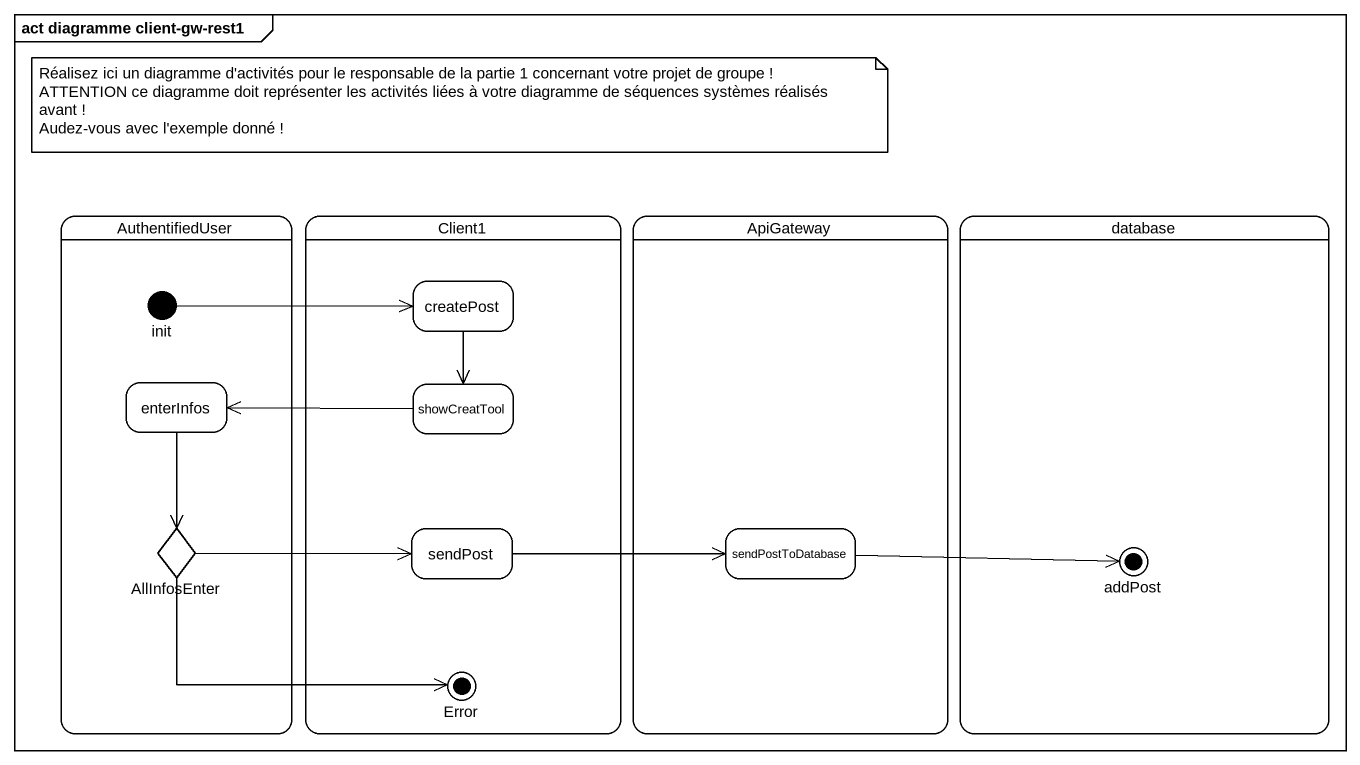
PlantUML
@startuml
mainframe act diagramme client-gw-rest1
hide empty description
state AuthentifiedUser {
  state init <<start>>
  state enterInfos
  state AllInfosEnter <<choice>>
}
state Client1 {
  state createPost
  state showCreatTool
  state sendPost
  state Error <<end>>
}
state ApiGateway {
  state sendPostToDatabase
}
state "database" as database_ {
  state addPost <<end>>
}
init -right-> createPost
createPost --> showCreatTool
enterInfos --> AllInfosEnter
showCreatTool -left-> enterInfos
AllInfosEnter -right-> sendPost
AllInfosEnter -right-> Error
sendPost -right-> sendPostToDatabase
sendPostToDatabase -right-> addPost
note as N1
  Réalisez ici un diagramme d'activités pour le responsable de la partie 1 concernant votre projet de groupe !
  ATTENTION ce diagramme doit représenter les activités liées à votre diagramme de séquences systèmes réalisés avant !
  Audez-vous avec l'exemple donné !
end note
@enduml
